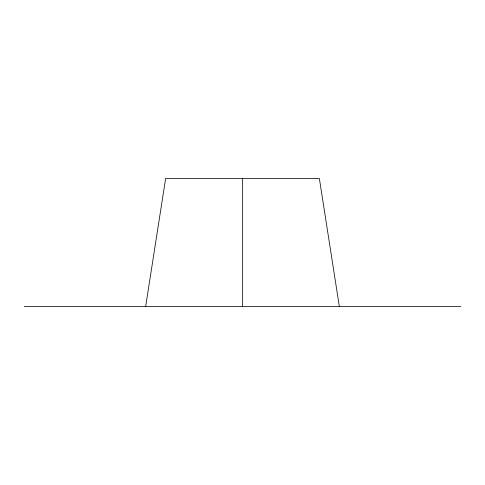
<?xml version="1.0" encoding="UTF-8"?>
<svg xmlns="http://www.w3.org/2000/svg" width="485" height="485" viewBox="0 0 485 485"><rect width="100%" height="100%" fill="white"/><g stroke="black" fill="none" stroke-linecap="round" stroke-linejoin="round"><path stroke-width="0.73" d="M145.652 306.55L165.64 178.45L319.36 178.45L339.348 306.55M24.25 306.55L460.75 306.55M242.5 178.45L242.5 306.55"/></g></svg>
